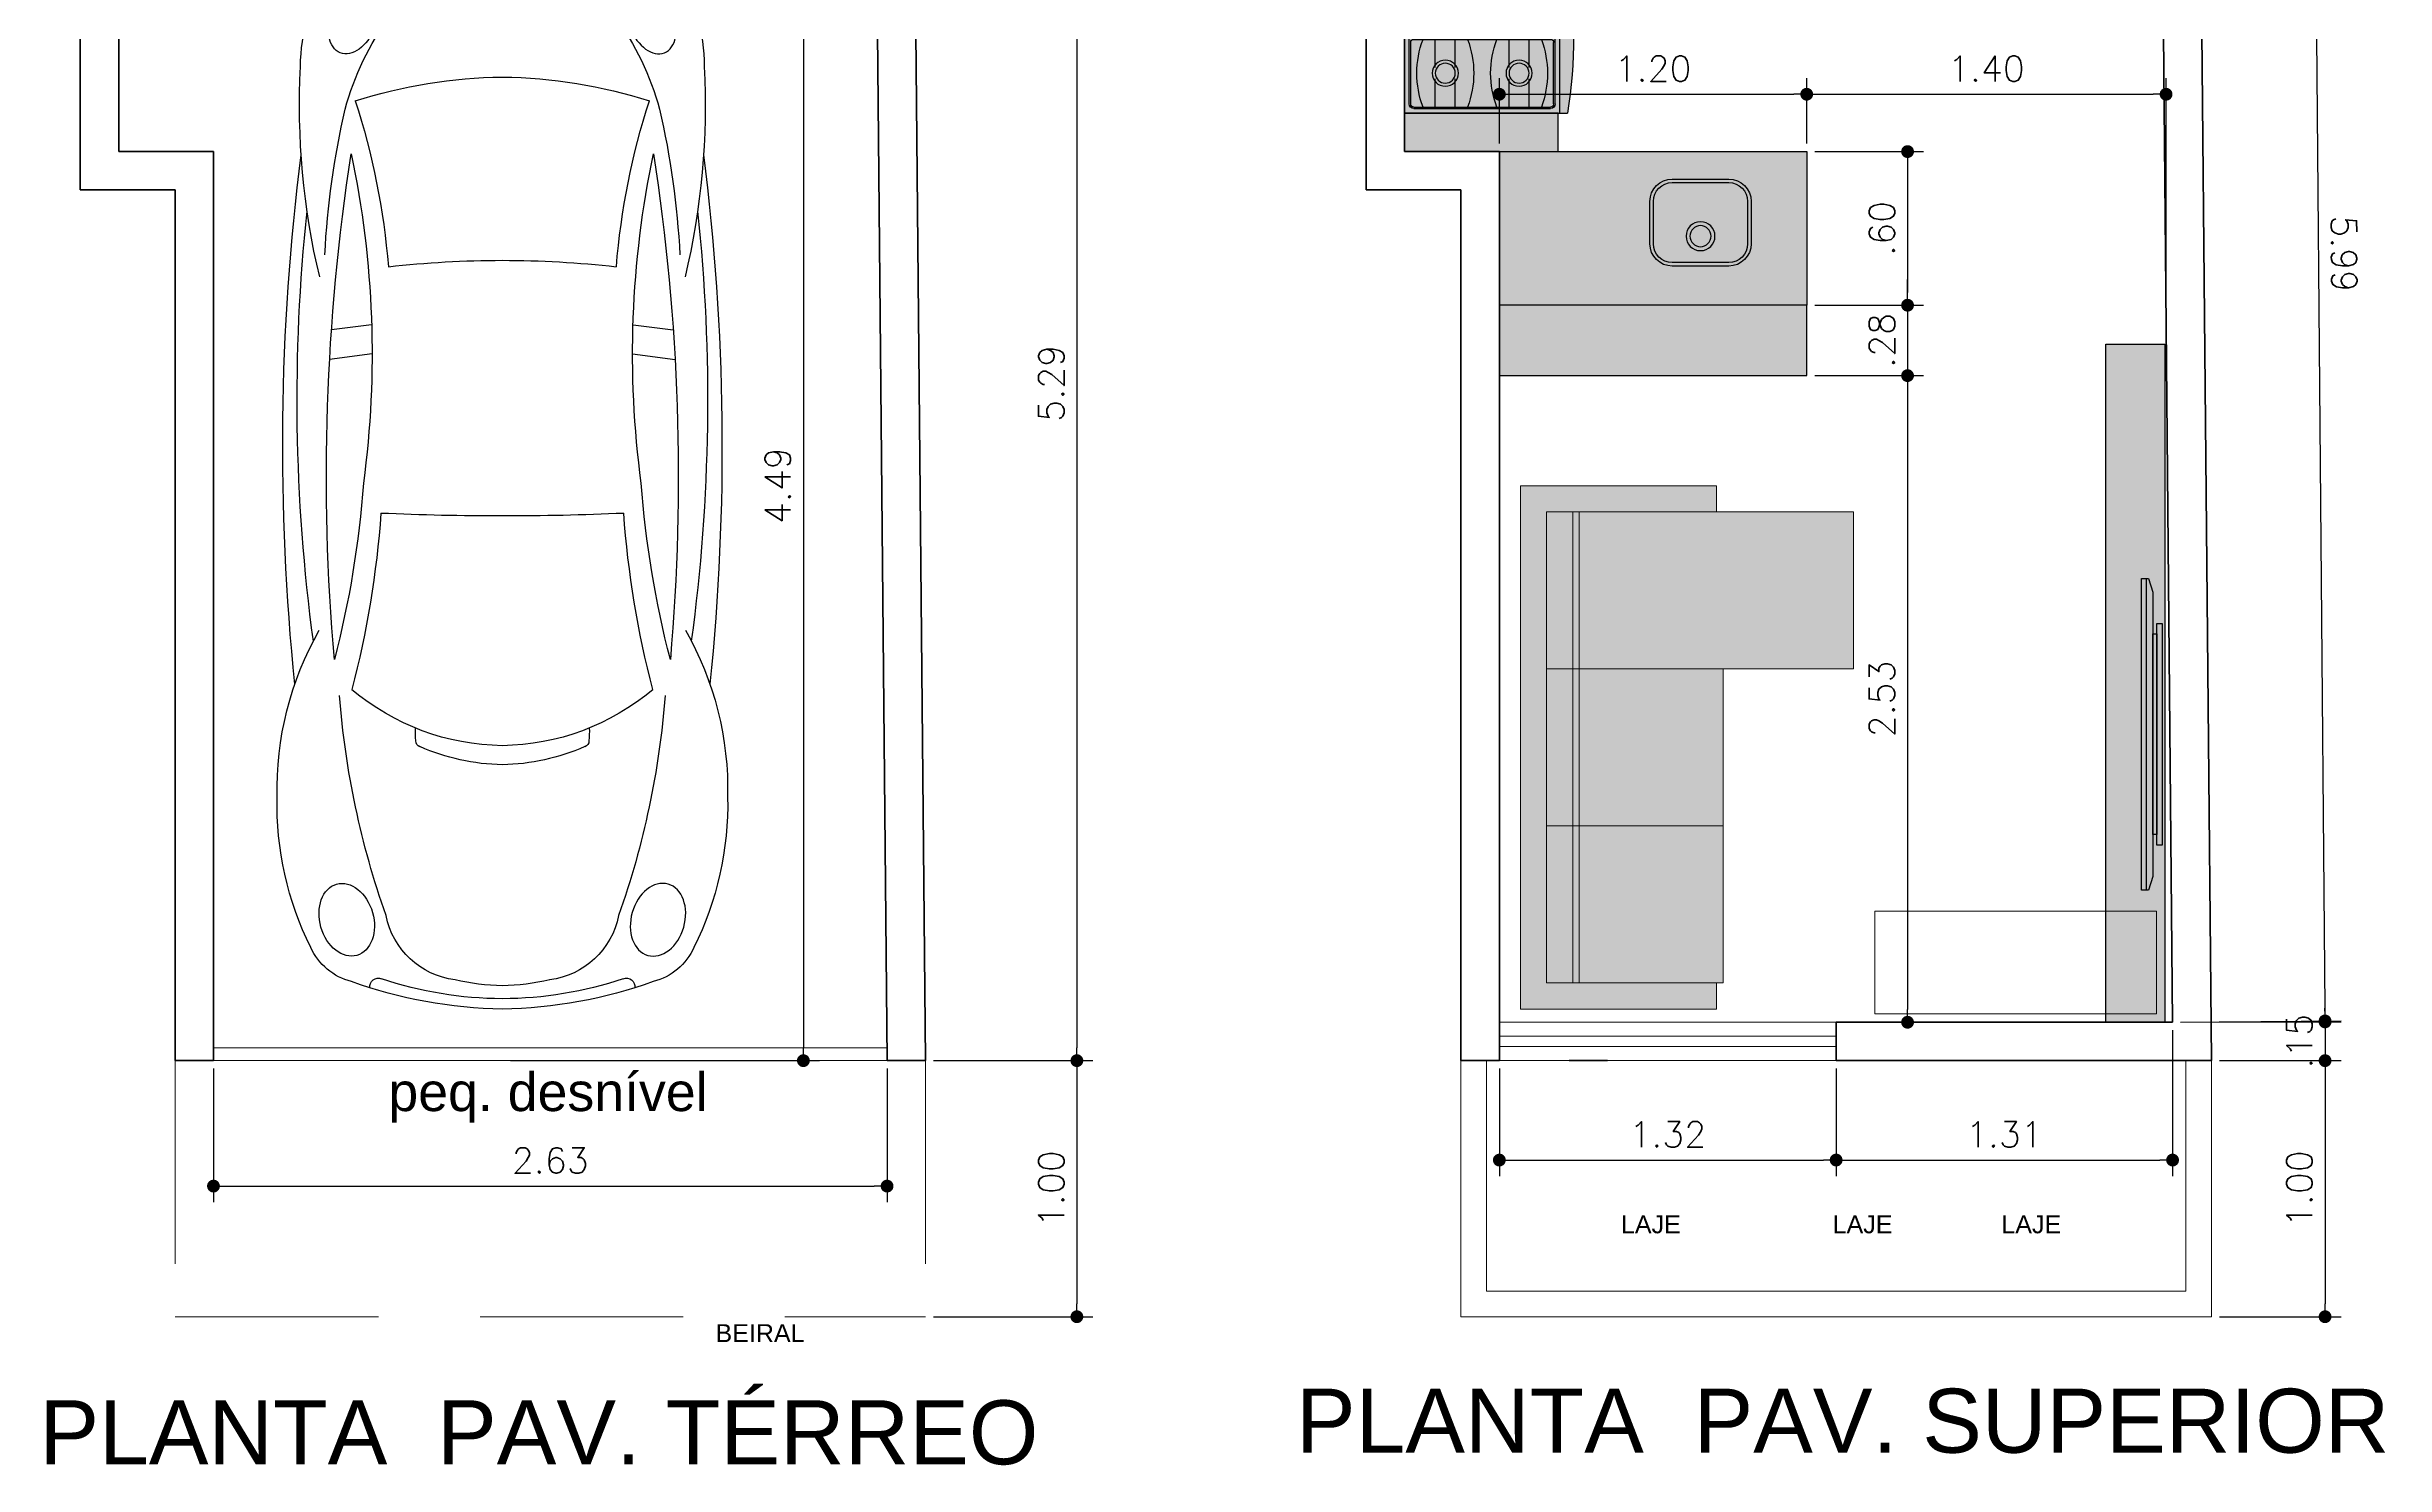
# Model space of a CAD drawing. Header units: millimetres. Extents: x -4763 to 645, y -25 to 217.
# Drawn here: x -48.47 to -39.34, y 45.36 to 50.9 of the extents above; entities that cross this region are included whole.
import ezdxf

# ---------------------------------------------------------------- set-up
doc = ezdxf.new("R2010")
doc.units = ezdxf.units.MM
doc.header["$LTSCALE"] = 0.5
doc.header["$PDMODE"] = 3
doc.linetypes.add('HIDDEN2', pattern=[4.7625, 3.175, -1.5875])
for name, color, linetype, lineweight in [('A-TRACEJADO', 251, 'HIDDEN2', 18), ('AI-Hatch equip coz', 255, 'Continuous', 0), ('Alvenaria-alta', 5, 'Continuous', 50), ('Alvenaria-baixa', 3, 'Continuous', 20), ('ARQ  esquadrias', 2, 'Continuous', 20), ('ARQ cota externa', 1, 'Continuous', 15), ('ARQ Mobiliario', 34, 'Continuous', 13), ('ARQ TEXTO 01', 250, 'Continuous', 18)]:
    doc.layers.add(name, color=color, linetype=linetype, lineweight=lineweight)
for name, color, linetype in [('AI-Equip coz', 1, 'Continuous'), ('AI-Hatch mob', 254, 'Continuous'), ('AI-Mob', 2, 'Continuous'), ('ARQ TEXTO 02', 3, 'Continuous'), ('Carros', 7, 'Continuous'), ('EQUIPAMENTOS', 1, 'Continuous')]:
    doc.layers.add(name, color=color, linetype=linetype)
doc.styles.add('arial 015', font='arial.ttf', dxfattribs={"height": 0.15})
doc.styles.add('ARIAL 25', font='arial.ttf', dxfattribs={"height": 0.25})
doc.styles.add('arial 7', font='arial.ttf', dxfattribs={"height": 0.07})
doc.styles.add('RS50', font='romans.shx', dxfattribs={"height": 0.1})
doc.dimstyles.new('Cota 50', dxfattribs={"dimscale": 0.05, "dimtxt": 0.1, "dimasz": 1, "dimexe": 1.25, "dimexo": 0.625, "dimgap": 1, "dimtad": 1, "dimzin": 4, "dimdsep": 46, "dimtxsty": 'RS50', "dimblk": 'DOT', "dimcen": 0.1, "dimclrd": 256, "dimclre": 256, "dimclrt": 256, "dimadec": 0, "dimazin": 0, "dimtfac": 1, "dimtix": 1, "dimtmove": 0, "dimatfit": 3, "dimldrblk": 'DOT', "dimfxl": 1.25, "dimarcsym": 0})

# ---------------------------------------------------------------- blocks, each defined once
blk = doc.blocks.new('*U75')
at = {"layer": 'AI-Hatch mob', "true_color": 0xede8c4}
blk.add_hatch(color=254, dxfattribs=at).paths.add_polyline_path([(0, 2.6482), (0, 0), (0.23, 0), (0.23, 2.6482)])
blk.add_lwpolyline([(0, 2.6482), (0, 0), (0.23, 0), (0.23, 2.6482)], close=True)
blk = doc.blocks.new('*U62')
at = {"layer": 'AI-Hatch mob', "true_color": 0xede8c4}
blk.add_hatch(color=254, dxfattribs=at).paths.add_polyline_path([(0, 1.2), (0, 0), (0.6, 0), (0.6, 1.2)])
blk.add_lwpolyline([(0, 1.2), (0, 0), (0.6, 0), (0.6, 1.2)], close=True)
blk = doc.blocks.new('_Dot')
at = {"color": 0, "linetype": 'ByBlock', "lineweight": -2}
blk.add_line((-0.5, 0), (-1, 0), dxfattribs=at)
at = {"color": 0, "linetype": 'ByBlock', "const_width": 0.5}
blk.add_lwpolyline([(-0.25, 0, 1), (0.25, 0, 1)], format="xyb", close=True, dxfattribs=at)
blk = doc.blocks.new('*D72')
at = {"layer": 'ARQ cota externa', "lineweight": -2, "transparency": 16777216}
for p, q in [((-47.8228, 46.9098), (-47.8228, 46.3886)), ((-45.1928, 46.9098), (-45.1928, 46.3886)), ((-47.7728, 46.4511), (-45.2428, 46.4511))]:
    blk.add_line(p, q, dxfattribs=at)
at = {"layer": 'DEFPOINTS', "color": 0, "transparency": 16777216}
for p in [(-47.8228, 46.941), (-45.1928, 46.941), (-45.1928, 46.4511)]:
    blk.add_point(p, dxfattribs=at)
at = {"layer": 'ARQ cota externa', "lineweight": -2, "transparency": 16777216, "xscale": 0.05, "yscale": 0.05, "zscale": 0.05, "rotation": 180}
blk.add_blockref('_Dot', (-47.8228, 46.4511), dxfattribs=at)
at = {"layer": 'ARQ cota externa', "lineweight": -2, "transparency": 16777216, "xscale": 0.05, "yscale": 0.05, "zscale": 0.05}
blk.add_blockref('_Dot', (-45.1928, 46.4511), dxfattribs=at)
at = {"layer": 'ARQ cota externa', "transparency": 16777216, "insert": (-46.5078, 46.5511), "char_height": 0.1, "attachment_point": 5, "style": 'RS50'}
blk.add_mtext('2.63', dxfattribs=at)
blk = doc.blocks.new('Sofa_012')
at = {"layer": 'AI-Hatch equip coz'}
h = blk.add_hatch(color=256, dxfattribs=at)
h.dxf.hatch_style = 1
h.paths.add_polyline_path([(-0.2028, 0.8943), (-0.3049, 0.8943), (-0.3049, 0.2813), (-0.2028, 0.2813)])
h = blk.add_hatch(color=256, dxfattribs=at)
h.dxf.hatch_style = 1
h.paths.add_polyline_path([(0.3844, 0.8943), (-0.1772, 0.8943), (-0.1772, 0.2813), (0.3844, 0.2813)])
h = blk.add_hatch(color=256, dxfattribs=at)
h.dxf.hatch_style = 1
h.paths.add_polyline_path([(-0.2028, 0.2813), (-0.3049, 0.2813), (-0.3049, -0.3317), (-0.2028, -0.3317)])
h = blk.add_hatch(color=256, dxfattribs=at)
h.dxf.hatch_style = 1
h.paths.add_polyline_path([(0.3844, 0.2813), (-0.1772, 0.2813), (-0.1772, -0.3317), (0.3844, -0.3317)])
h = blk.add_hatch(color=256, dxfattribs=at)
h.dxf.hatch_style = 1
h.paths.add_polyline_path([(-0.2028, -0.3317), (-0.3049, -0.3317), (-0.3049, -0.9447), (-0.2028, -0.9447)])
h = blk.add_hatch(color=256, dxfattribs=at)
h.dxf.hatch_style = 1
h.paths.add_polyline_path([(0.893, -0.3317), (-0.1772, -0.3317), (-0.1772, -0.9447), (0.893, -0.9447)])
at = {"layer": 'AI-Hatch mob'}
h = blk.add_hatch(color=256, dxfattribs=at)
h.dxf.hatch_style = 1
h.paths.add_polyline_path([(0.3589, 0.9965), (-0.407, 0.9965), (-0.407, -1.0469), (0.3589, -1.0469), (0.3589, -0.9447), (-0.3049, -0.9447), (-0.3049, 0.8943), (0.3589, 0.8943)])
h = blk.add_hatch(color=256, dxfattribs=at)
h.dxf.hatch_style = 1
h.paths.add_polyline_path([(-0.1772, 0.8943), (-0.2028, 0.8943), (-0.2028, 0.2813), (-0.1772, 0.2813)])
h = blk.add_hatch(color=256, dxfattribs=at)
h.dxf.hatch_style = 1
h.paths.add_polyline_path([(-0.1772, 0.2813), (-0.2028, 0.2813), (-0.2028, -0.3317), (-0.1772, -0.3317)])
h = blk.add_hatch(color=256, dxfattribs=at)
h.dxf.hatch_style = 1
h.paths.add_polyline_path([(-0.1772, -0.3317), (-0.2028, -0.3317), (-0.2028, -0.9447), (-0.1772, -0.9447)])
at = {"layer": 'ARQ Mobiliario'}
for p, q in [((0.3589, 0.9965), (-0.407, 0.9965)), ((-0.407, 0.9965), (-0.407, -1.0469)), ((0.3589, 0.8943), (0.3589, 0.9965)), ((-0.3049, 0.8943), (-0.3049, -0.9447)), ((0.3844, 0.8943), (-0.3049, 0.8943)), ((-0.2028, -0.9447), (-0.2028, 0.8943)), ((-0.1772, -0.9447), (-0.1772, 0.8943)), ((0.3844, -0.3317), (0.3844, 0.8943)), ((0.3844, 0.2813), (-0.3049, 0.2813)), ((0.893, -0.3317), (-0.3049, -0.3317)), ((0.893, -0.3317), (0.893, -0.9447)), ((-0.3049, -0.9447), (0.893, -0.9447)), ((0.3589, -1.0469), (0.3589, -0.9447)), ((-0.407, -1.0469), (0.3589, -1.0469))]:
    blk.add_line(p, q, dxfattribs=at)
blk = doc.blocks.new('VWBeetle')
at = {"layer": 'Carros', "ltscale": 0.03}
for p, q in [((-0.5103, 2.6718), (-0.6672, 2.6522)), ((0.5103, 2.6718), (0.6672, 2.6522)), ((-0.5086, 2.558), (-0.6744, 2.5366)), ((0.5086, 2.558), (0.6744, 2.5366))]:
    blk.add_line(p, q, dxfattribs=at)
for centre, radius, start, end in [((-0.1703, 3.5527), 0.7139, 97.64632, 135.47675), ((-0.0144, 3.1792), 1.1098, 89.25491, 103.06417), ((0.0144, 3.1792), 1.1098, 76.93583, 90.74509), ((0.1703, 3.5527), 0.7139, 44.52325, 82.35368), ((-0.0916, 3.6799), 0.6963, 147.56997, 179.98508), ((0.0916, 3.6799), 0.6963, 0.01492, 32.43003), ((0.5477, 3.1852), 1.2075, 144.98458, 164.1824), ((-0.5477, 3.1852), 1.2075, 15.8176, 35.01542), ((2.0938, 3.5281), 2.8857, 176.98174, 193.40872), ((-2.0938, 3.5281), 2.8857, 346.59128, 3.01826), ((0.0284, 1.6396), 2.0002, 90.81343, 107.52804), ((-0.0284, 1.6396), 2.0002, 72.47196, 89.18657), ((2.6758, 2.7674), 3.3736, 167.20845, 176.98184), ((-3.3163, 2.6644), 2.8808, 4.66831, 17.83934), ((3.3163, 2.6644), 2.8808, 162.16066, 175.33169), ((-2.6758, 2.7674), 3.3736, 3.01816, 12.79155), ((8.2076, 2.1949), 9.0652, 172.76971, 185.86154), ((7.561, 2.0805), 8.248, 171.21811, 184.97683), ((-4.2828, 2.5587), 3.7742, 352.31041, 11.94444), ((4.2828, 2.5587), 3.7742, 168.05556, 187.68959), ((-7.561, 2.0805), 8.248, 355.02317, 8.78189), ((-8.2076, 2.1949), 9.0652, 354.13846, 7.23029), ((6.2021, 2.3777), 7.0033, 173.95086, 187.71869), ((-6.2021, 2.3777), 7.0033, 352.28131, 6.04914), ((0.0114, -1.2463), 4.1702, 90.15618, 96.28361), ((-0.0114, -1.2463), 4.1702, 83.71639, 89.84382), ((-4.3578, 2.3281), 3.8251, 345.41678, 355.88554), ((4.3578, 2.3281), 3.8251, 184.11446, 194.58322), ((-4.2893, 2.2103), 3.8251, 345.41678, 355.88554), ((-0.0094, 12.3553), 10.4299, 267.44663, 270.05165), ((0.0094, 12.3553), 10.4299, 269.94835, 272.55337), ((4.2893, 2.2103), 3.8251, 184.11446, 194.58322), ((0.3793, 0.8562), 1.2591, 150.33428, 181.29629), ((-0.3793, 0.8562), 1.2591, 358.70371, 29.66572), ((2.7203, 1.4851), 3.3661, 184.43412, 199.42792), ((0.0119, 1.9591), 0.9307, 229.91002, 269.26708), ((-0.0119, 1.9591), 0.9307, 270.73292, 310.08998), ((-2.7203, 1.4851), 3.3661, 340.57208, 355.56588), ((-0.0486, 1.0834), 0.2911, 177.26559, 187.06762), ((0.0486, 1.0834), 0.2911, 352.93238, 2.73441), ((-0.3167, 1.0449), 0.021, 172.69243, 256.33506), ((0.0145, 1.7871), 0.8333, 246.21141, 269.00194), ((-0.0145, 1.7871), 0.8333, 270.99806, 293.78859), ((0.3167, 1.0449), 0.021, 283.66494, 7.30757), ((0.3806, 0.8019), 1.2604, 178.82678, 206.43731), ((-0.3806, 0.8019), 1.2604, 333.56269, 1.17322), ((-0.1465, 0.4253), 0.3133, 191.00684, 262.99735), ((0.1465, 0.4253), 0.3133, 277.00265, 348.99316), ((-0.5308, 0.3379), 0.2379, 204.1178, 255.8637), ((0.5308, 0.3379), 0.2379, 284.1363, 335.8822), ((0.0288, 1.8295), 1.8297, 250.26727, 269.09715), ((-0.4846, 0.0885), 0.0326, 66.81835, 189.67737), ((0.0039, 1.5271), 1.4868, 251.34013, 269.84794), ((0.0259, 1.0185), 0.9284, 256.88456, 268.39951), ((-0.0039, 1.5271), 1.4868, 270.15206, 288.65987), ((-0.0259, 1.0185), 0.9284, 271.60049, 283.11544), ((-0.0288, 1.8295), 1.8297, 270.90285, 289.73273), ((0.4846, 0.0885), 0.0326, 350.32263, 113.18165)]:
    blk.add_arc(centre, radius, start, end, dxfattribs=at)
for centre, major_axis, ratio in [((-0.5824, 3.8622), (0.0503, 0.1281), 0.646527), ((-0.6076, 0.3487), (-0.0396, 0.1391), 0.723549)]:
    blk.add_ellipse(centre, major_axis=major_axis, ratio=ratio, dxfattribs=at)
at = {"layer": 'Carros', "ltscale": 0.03, "extrusion": (0, 0, -1)}
for centre, major_axis, ratio in [((0.5824, 3.8622), (-0.0503, 0.1281), 0.646527), ((0.6076, 0.3487), (0.0396, 0.1391), 0.723549)]:
    blk.add_ellipse(centre, major_axis=major_axis, ratio=ratio, dxfattribs=at)
blk = doc.blocks.new('Fogão 03')
at = {"layer": 'AI-Hatch equip coz', "lineweight": 0}
for points in [[(0.156, 0.159), (-0.444, 0.159), (-0.444, -0.447), (0.156, -0.447)], [(0.156, -0.447), (-0.444, -0.447), (-0.444, -0.477, 0.08), (0.156, -0.477)]]:
    blk.add_hatch(color=255, dxfattribs=at).paths.add_polyline_path(points)
for p, q in [((0.156, 0.159), (-0.444, 0.159)), ((-0.444, 0.159), (-0.444, -0.477)), ((-0.426, 0.123), (-0.426, -0.411)), ((-0.42, 0.123), (-0.42, -0.411)), ((0.12, 0.141), (-0.408, 0.141)), ((-0.408, 0.135), (-0.168, 0.135)), ((-0.156, 0.123), (-0.156, -0.411)), ((-0.132, 0.123), (-0.132, -0.411)), ((0.12, 0.135), (-0.12, 0.135)), ((0.132, 0.123), (0.132, -0.411)), ((0.138, 0.123), (0.138, -0.411)), ((0.156, 0.159), (0.156, -0.477)), ((-0.42, 0.039), (-0.3104, 0.039)), ((-0.2655, 0.039), (-0.156, 0.039)), ((-0.0224, 0.039), (-0.132, 0.039)), ((0.132, 0.039), (0.0224, 0.039)), ((-0.42, -0.039), (-0.3104, -0.039)), ((-0.2655, -0.039), (-0.156, -0.039)), ((-0.0224, -0.039), (-0.132, -0.039)), ((0.132, -0.039), (0.0224, -0.039)), ((-0.42, -0.249), (-0.3104, -0.249)), ((-0.2655, -0.249), (-0.156, -0.249)), ((-0.0224, -0.249), (-0.132, -0.249)), ((0.132, -0.249), (0.0224, -0.249)), ((-0.42, -0.327), (-0.3104, -0.327)), ((-0.2655, -0.327), (-0.156, -0.327)), ((-0.0224, -0.327), (-0.132, -0.327)), ((0.132, -0.327), (0.0224, -0.327)), ((0.156, -0.447), (-0.444, -0.447)), ((-0.408, -0.423), (-0.168, -0.423)), ((0.12, -0.429), (-0.408, -0.429)), ((0.12, -0.423), (-0.12, -0.423))]:
    blk.add_line(p, q)
for centre, radius in [((-0.288, 0), 0.051), ((-0.288, 0), 0.039), ((0, 0), 0.051), ((0, 0), 0.039), ((-0.288, -0.288), 0.057), ((-0.288, -0.288), 0.045), ((0, -0.288), 0.051), ((0, -0.288), 0.039)]:
    blk.add_circle(centre, radius)
for centre, radius, start, end in [((-0.408, 0.123), 0.018, 89.99938, 180), ((-0.408, 0.123), 0.012, 90, 180), ((-0.288, -0.264), 0.375, 69.39031, 110.60969), ((-0.168, 0.123), 0.012, 0, 90), ((-0.12, 0.123), 0.012, 90, 180), ((0, -0.264), 0.375, 69.39031, 110.60969), ((0.12, 0.123), 0.018, 0, 90), ((0.12, 0.123), 0.012, 0, 90), ((-0.288, 0.264), 0.375, 249.39031, 290.60969), ((0, 0.264), 0.375, 249.39031, 290.60969), ((-0.288, -0.552), 0.375, 69.39031, 110.60969), ((0, -0.552), 0.375, 69.39031, 110.60969), ((-0.408, -0.411), 0.018, 180, 270), ((-0.288, -0.024), 0.375, 249.39031, 290.60969), ((-0.408, -0.411), 0.012, 180, 270), ((-0.168, -0.411), 0.012, 269.99915, 0), ((0, -0.024), 0.375, 249.39031, 290.60969), ((-0.12, -0.411), 0.012, 180, 270.00107), ((0.12, -0.411), 0.018, 270, 0), ((0.12, -0.411), 0.012, 270, 0), ((-0.144, 1.386), 1.887, 260.85216, 279.14784)]:
    blk.add_arc(centre, radius, start, end)
blk = doc.blocks.new('CUBA RETANGULAR TRAMONTINA LINHA PRIME 94020207 PLANTA')
at = {"layer": 'AI-Hatch equip coz'}
h = blk.add_hatch(color=256, dxfattribs=at)
h.dxf.hatch_style = 2
h.paths.add_polyline_path([(0.1103, 0), (-0.1103, 0, 0.414214), (-0.1976, -0.0873), (-0.1976, -0.2527, 0.414214), (-0.1103, -0.34), (0.1103, -0.34, 0.414214), (0.1976, -0.2527), (0.1976, -0.0873, 0.414214)])
h.paths.add_polyline_path([(-0.1103, -0.0138, 0.414214), (-0.1838, -0.0873), (-0.1838, -0.2527, 0.414214), (-0.1103, -0.3262), (0.1103, -0.3262, 0.414214), (0.1838, -0.2527), (0.1838, -0.0873, 0.414214), (0.1103, -0.0138)], flags=16)
h.paths.add_polyline_path([(0.0565, -0.1169, -1), (-0.0565, -0.1169, -1)], flags=0)
h.paths.add_polyline_path([(0.0412, -0.1169, -1), (-0.0412, -0.1169, -1)], flags=0)
for p, q in [((0.1103, 0), (-0.1103, 0)), ((-0.1976, -0.0873), (-0.1976, -0.2527)), ((-0.1838, -0.0873), (-0.1838, -0.2527)), ((0.1103, -0.0138), (-0.1103, -0.0138)), ((0.1838, -0.2527), (0.1838, -0.0873)), ((0.1976, -0.2527), (0.1976, -0.0873)), ((-0.1103, -0.3262), (0.1103, -0.3262)), ((-0.1103, -0.34), (0.1103, -0.34))]:
    blk.add_line(p, q)
for radius in [0.0565, 0.0412]:
    blk.add_circle((0, -0.1169), radius)
for centre, radius, start, end in [((-0.1103, -0.0873), 0.0873, 90, 180), ((0.1103, -0.0873), 0.0873, 0, 90), ((-0.1103, -0.0873), 0.0735, 90, 180), ((0.1103, -0.0873), 0.0735, 0, 90), ((-0.1103, -0.2527), 0.0873, 180, 270), ((-0.1103, -0.2527), 0.0735, 180, 270), ((0.1103, -0.2527), 0.0873, 270, 0), ((0.1103, -0.2527), 0.0735, 270, 0)]:
    blk.add_arc(centre, radius, start, end)
blk = doc.blocks.new('PLASMA 50 POLEGADAS - PLANTA')
at = {"layer": 'AI-Hatch mob'}
h = blk.add_hatch(color=252, dxfattribs=at)
h.paths.add_polyline_path([(1.0412, 0.0596), (1.0412, 0.08), (0.1755, 0.08), (0.1755, 0.0596)])
h.paths.add_polyline_path([(1.0004, 0.0441), (1.0004, 0.0596), (0.2163, 0.0596), (0.2163, 0.0441)])
h.paths.add_polyline_path([(0.0531, 0.0441), (0, 0.0266), (0, 0.0185), (1.2167, 0.0185), (1.2167, 0.0266), (1.1636, 0.0441)])
h.paths.add_polyline_path([(1.2167, 0), (1.2167, 0.0185), (0, 0.0185), (0, 0)])
blk.add_lwpolyline([(1.2167, 0.0185), (1.2167, 0.0266), (1.1636, 0.0441), (0.0531, 0.0441), (0, 0.0266), (0, 0.0185)])
for points in [[(0, 0), (1.2167, 0), (1.2167, 0.0185), (0, 0.0185)], [(1.0412, 0.08), (0.1755, 0.08), (0.1755, 0.0596), (1.0412, 0.0596)], [(1.0004, 0.0441), (1.0004, 0.0596), (0.2163, 0.0596), (0.2163, 0.0441)]]:
    blk.add_lwpolyline(points, close=True)
blk = doc.blocks.new('*U74')
at = {"layer": 'AI-Hatch mob', "true_color": 0x91785b}
blk.add_hatch(color=35, dxfattribs=at).paths.add_polyline_path([(0, 1.2), (0, 0), (0.275, 0), (0.275, 1.2)])
blk.add_lwpolyline([(0, 1.2), (0, 0), (0.275, 0), (0.275, 1.2)], close=True)
blk = doc.blocks.new('*D76')
at = {"layer": 'ARQ cota externa', "lineweight": -2, "transparency": 16777216}
for p, q in [((-46.6637, 51.4314), (-45.4571, 51.4314)), ((-45.5196, 51.3814), (-45.5196, 46.991)), ((-46.6637, 46.941), (-45.4571, 46.941))]:
    blk.add_line(p, q, dxfattribs=at)
at = {"layer": 'DEFPOINTS', "color": 0, "transparency": 16777216}
for p in [(-46.6949, 51.4314), (-46.6949, 46.941), (-45.5196, 46.941)]:
    blk.add_point(p, dxfattribs=at)
at = {"layer": 'ARQ cota externa', "lineweight": -2, "transparency": 16777216, "xscale": 0.05, "yscale": 0.05, "zscale": 0.05}
for p, rotation in [((-45.5196, 51.4314), 90), ((-45.5196, 46.941), 270)]:
    blk.add_blockref('_Dot', p, dxfattribs=dict(at, rotation=rotation))
at = {"layer": 'ARQ cota externa', "transparency": 16777216, "insert": (-45.6196, 49.1862), "char_height": 0.1, "attachment_point": 5, "rotation": 90, "style": 'RS50'}
blk.add_mtext('4.49', dxfattribs=at)
blk = doc.blocks.new('*U33')
at = {"layer": 'AI-Hatch mob', "true_color": 0xede8c4}
blk.add_hatch(color=254, dxfattribs=at).paths.add_polyline_path([(0, 0.15), (0, 0), (0.6, 0), (0.6, 0.15)])
blk.add_lwpolyline([(0, 0.15), (0, 0), (0.6, 0), (0.6, 0.15)], close=True)
blk = doc.blocks.new('*D79')
at = {"layer": 'ARQ cota externa', "lineweight": -2, "transparency": 16777216}
for p, q in [((-40.194, 53.0813), (-39.5674, 53.0867)), ((-39.6294, 53.0361), (-39.5788, 47.1461)), ((-40.1425, 47.0913), (-39.5159, 47.0967))]:
    blk.add_line(p, q, dxfattribs=at)
at = {"layer": 'DEFPOINTS', "color": 0, "transparency": 16777216}
for p in [(-40.2252, 53.081), (-40.1737, 47.091), (-39.5784, 47.0961)]:
    blk.add_point(p, dxfattribs=at)
at = {"layer": 'ARQ cota externa', "lineweight": -2, "transparency": 16777216, "xscale": 0.05, "yscale": 0.05, "zscale": 0.05}
for p, rotation in [((-39.6299, 53.0861), 90.49248851428813), ((-39.5784, 47.0961), 270.4924885142881)]:
    blk.add_blockref('_Dot', p, dxfattribs=dict(at, rotation=rotation))
at = {"layer": 'ARQ cota externa', "transparency": 16777216, "insert": (-39.5041, 50.092), "char_height": 0.1, "attachment_point": 5, "rotation": 270.49249, "style": 'RS50'}
blk.add_mtext('5.99', dxfattribs=at)
blk = doc.blocks.new('*D86')
at = {"layer": 'ARQ cota externa', "lineweight": -2, "transparency": 16777216}
for p, q in [((-42.8023, 46.9098), (-42.8023, 46.4903)), ((-41.4873, 46.9098), (-41.4873, 46.4903)), ((-42.7523, 46.5528), (-41.5373, 46.5528))]:
    blk.add_line(p, q, dxfattribs=at)
at = {"layer": 'DEFPOINTS', "color": 0, "transparency": 16777216}
for p in [(-42.8023, 46.941), (-41.4873, 46.941), (-41.4873, 46.5528)]:
    blk.add_point(p, dxfattribs=at)
at = {"layer": 'ARQ cota externa', "lineweight": -2, "transparency": 16777216, "xscale": 0.05, "yscale": 0.05, "zscale": 0.05, "rotation": 180}
blk.add_blockref('_Dot', (-42.8023, 46.5528), dxfattribs=at)
at = {"layer": 'ARQ cota externa', "lineweight": -2, "transparency": 16777216, "xscale": 0.05, "yscale": 0.05, "zscale": 0.05}
blk.add_blockref('_Dot', (-41.4873, 46.5528), dxfattribs=at)
at = {"layer": 'ARQ cota externa', "transparency": 16777216, "insert": (-42.1448, 46.6528), "char_height": 0.1, "attachment_point": 5, "style": 'RS50'}
blk.add_mtext('1.32', dxfattribs=at)
blk = doc.blocks.new('*D87')
at = {"layer": 'ARQ cota externa', "lineweight": -2, "transparency": 16777216}
for p, q in [((-40.1737, 47.0598), (-40.1737, 46.4903)), ((-41.4873, 46.9098), (-41.4873, 46.4903)), ((-41.4373, 46.5528), (-40.2237, 46.5528))]:
    blk.add_line(p, q, dxfattribs=at)
at = {"layer": 'DEFPOINTS', "color": 0, "transparency": 16777216}
for p in [(-40.1737, 47.091), (-41.4873, 46.941), (-40.1737, 46.5528)]:
    blk.add_point(p, dxfattribs=at)
at = {"layer": 'ARQ cota externa', "lineweight": -2, "transparency": 16777216, "xscale": 0.05, "yscale": 0.05, "zscale": 0.05, "rotation": 180}
blk.add_blockref('_Dot', (-41.4873, 46.5528), dxfattribs=at)
at = {"layer": 'ARQ cota externa', "lineweight": -2, "transparency": 16777216, "xscale": 0.05, "yscale": 0.05, "zscale": 0.05}
blk.add_blockref('_Dot', (-40.1737, 46.5528), dxfattribs=at)
at = {"layer": 'ARQ cota externa', "transparency": 16777216, "insert": (-40.8305, 46.6528), "char_height": 0.1, "attachment_point": 5, "style": 'RS50'}
blk.add_mtext('1.31', dxfattribs=at)
blk = doc.blocks.new('*D88')
at = {"layer": 'ARQ cota externa', "lineweight": -2, "transparency": 16777216}
for p, q in [((-46.056, 52.231), (-44.3893, 52.231)), ((-44.4518, 52.181), (-44.4518, 46.991)), ((-45.0116, 46.941), (-44.3893, 46.941))]:
    blk.add_line(p, q, dxfattribs=at)
at = {"layer": 'DEFPOINTS', "color": 0, "transparency": 16777216}
for p in [(-46.0872, 52.231), (-45.0429, 46.941), (-44.4518, 46.941)]:
    blk.add_point(p, dxfattribs=at)
at = {"layer": 'ARQ cota externa', "lineweight": -2, "transparency": 16777216, "xscale": 0.05, "yscale": 0.05, "zscale": 0.05}
for p, rotation in [((-44.4518, 52.231), 90), ((-44.4518, 46.941), 270)]:
    blk.add_blockref('_Dot', p, dxfattribs=dict(at, rotation=rotation))
at = {"layer": 'ARQ cota externa', "transparency": 16777216, "insert": (-44.5518, 49.586), "char_height": 0.1, "attachment_point": 5, "rotation": 90, "style": 'RS50'}
blk.add_mtext('5.29', dxfattribs=at)
blk = doc.blocks.new('*D135')
at = {"layer": 'ARQ cota externa', "lineweight": -2, "transparency": 16777216}
for p, q in [((-42.8023, 50.5223), (-42.8023, 50.7773)), ((-41.6023, 50.5223), (-41.6023, 50.7773)), ((-42.7523, 50.7148), (-41.6523, 50.7148))]:
    blk.add_line(p, q, dxfattribs=at)
at = {"layer": 'DEFPOINTS', "color": 0, "transparency": 16777216}
for p in [(-41.6023, 50.7148), (-42.8023, 50.491), (-41.6023, 50.491)]:
    blk.add_point(p, dxfattribs=at)
at = {"layer": 'ARQ cota externa', "lineweight": -2, "transparency": 16777216, "xscale": 0.05, "yscale": 0.05, "zscale": 0.05, "rotation": 180}
blk.add_blockref('_Dot', (-42.8023, 50.7148), dxfattribs=at)
at = {"layer": 'ARQ cota externa', "lineweight": -2, "transparency": 16777216, "xscale": 0.05, "yscale": 0.05, "zscale": 0.05}
blk.add_blockref('_Dot', (-41.6023, 50.7148), dxfattribs=at)
at = {"layer": 'ARQ cota externa', "transparency": 16777216, "insert": (-42.2023, 50.8148), "char_height": 0.1, "attachment_point": 5, "style": 'RS50'}
blk.add_mtext('1.20', dxfattribs=at)
blk = doc.blocks.new('*D136')
at = {"layer": 'ARQ cota externa', "lineweight": -2, "transparency": 16777216}
for p, q in [((-41.6023, 50.5223), (-41.6023, 50.7773)), ((-40.1991, 49.8451), (-40.1991, 50.7773)), ((-41.5523, 50.7148), (-40.2491, 50.7148))]:
    blk.add_line(p, q, dxfattribs=at)
at = {"layer": 'DEFPOINTS', "color": 0, "transparency": 16777216}
for p in [(-40.1991, 50.7148), (-41.6023, 50.491), (-40.1991, 49.8139)]:
    blk.add_point(p, dxfattribs=at)
at = {"layer": 'ARQ cota externa', "lineweight": -2, "transparency": 16777216, "xscale": 0.05, "yscale": 0.05, "zscale": 0.05, "rotation": 180}
blk.add_blockref('_Dot', (-41.6023, 50.7148), dxfattribs=at)
at = {"layer": 'ARQ cota externa', "lineweight": -2, "transparency": 16777216, "xscale": 0.05, "yscale": 0.05, "zscale": 0.05}
blk.add_blockref('_Dot', (-40.1991, 50.7148), dxfattribs=at)
at = {"layer": 'ARQ cota externa', "transparency": 16777216, "insert": (-40.9007, 50.8148), "char_height": 0.1, "attachment_point": 5, "style": 'RS50'}
blk.add_mtext('1.40', dxfattribs=at)
blk = doc.blocks.new('*D137')
at = {"layer": 'ARQ cota externa', "lineweight": -2, "transparency": 16777216}
for p, q in [((-41.5711, 50.491), (-41.146, 50.491)), ((-41.2085, 50.441), (-41.2085, 49.941)), ((-41.5711, 49.891), (-41.146, 49.891))]:
    blk.add_line(p, q, dxfattribs=at)
at = {"layer": 'DEFPOINTS', "color": 0, "transparency": 16777216}
for p in [(-41.6023, 50.491), (-41.6023, 49.891), (-41.2085, 49.891)]:
    blk.add_point(p, dxfattribs=at)
at = {"layer": 'ARQ cota externa', "lineweight": -2, "transparency": 16777216, "xscale": 0.05, "yscale": 0.05, "zscale": 0.05}
for p, rotation in [((-41.2085, 50.491), 90), ((-41.2085, 49.891), 270)]:
    blk.add_blockref('_Dot', p, dxfattribs=dict(at, rotation=rotation))
at = {"layer": 'ARQ cota externa', "transparency": 16777216, "insert": (-41.3085, 50.191), "char_height": 0.1, "attachment_point": 5, "rotation": 90, "style": 'RS50'}
blk.add_mtext('.60', dxfattribs=at)
blk = doc.blocks.new('*D138')
at = {"layer": 'ARQ cota externa', "lineweight": -2, "transparency": 16777216}
for p, q in [((-41.2085, 49.941), (-41.2085, 49.991)), ((-41.5711, 49.891), (-41.146, 49.891)), ((-41.2085, 49.891), (-41.2085, 49.616)), ((-41.5711, 49.616), (-41.146, 49.616)), ((-41.2085, 49.566), (-41.2085, 49.516))]:
    blk.add_line(p, q, dxfattribs=at)
at = {"layer": 'DEFPOINTS', "color": 0, "transparency": 16777216}
for p in [(-41.6023, 49.891), (-41.6023, 49.616), (-41.2085, 49.616)]:
    blk.add_point(p, dxfattribs=at)
at = {"layer": 'ARQ cota externa', "lineweight": -2, "transparency": 16777216, "xscale": 0.05, "yscale": 0.05, "zscale": 0.05}
for p, rotation in [((-41.2085, 49.891), 270), ((-41.2085, 49.616), 90)]:
    blk.add_blockref('_Dot', p, dxfattribs=dict(at, rotation=rotation))
at = {"layer": 'ARQ cota externa', "transparency": 16777216, "insert": (-41.3085, 49.7535), "char_height": 0.1, "attachment_point": 5, "rotation": 90, "style": 'RS50'}
blk.add_mtext('.28', dxfattribs=at)
blk = doc.blocks.new('*D139')
at = {"layer": 'ARQ cota externa', "lineweight": -2, "transparency": 16777216}
for p, q in [((-41.5711, 49.616), (-41.146, 49.616)), ((-41.2085, 49.566), (-41.2085, 47.141)), ((-41.4561, 47.091), (-41.146, 47.091))]:
    blk.add_line(p, q, dxfattribs=at)
at = {"layer": 'DEFPOINTS', "color": 0, "transparency": 16777216}
for p in [(-41.6023, 49.616), (-41.4873, 47.091), (-41.2085, 47.091)]:
    blk.add_point(p, dxfattribs=at)
at = {"layer": 'ARQ cota externa', "lineweight": -2, "transparency": 16777216, "xscale": 0.05, "yscale": 0.05, "zscale": 0.05}
for p, rotation in [((-41.2085, 49.616), 90), ((-41.2085, 47.091), 270)]:
    blk.add_blockref('_Dot', p, dxfattribs=dict(at, rotation=rotation))
at = {"layer": 'ARQ cota externa', "transparency": 16777216, "insert": (-41.3085, 48.3535), "char_height": 0.1, "attachment_point": 5, "rotation": 90, "style": 'RS50'}
blk.add_mtext('2.53', dxfattribs=at)
blk = doc.blocks.new('*D140')
at = {"layer": 'ARQ cota externa', "lineweight": -2, "transparency": 16777216}
for p, q in [((-45.0115, 46.941), (-44.3893, 46.941)), ((-44.4518, 46.891), (-44.4518, 45.991)), ((-45.0115, 45.941), (-44.3893, 45.941))]:
    blk.add_line(p, q, dxfattribs=at)
at = {"layer": 'DEFPOINTS', "color": 0, "transparency": 16777216}
for p in [(-45.0428, 46.941), (-45.0428, 45.941), (-44.4518, 45.941)]:
    blk.add_point(p, dxfattribs=at)
at = {"layer": 'ARQ cota externa', "lineweight": -2, "transparency": 16777216, "xscale": 0.05, "yscale": 0.05, "zscale": 0.05}
for p, rotation in [((-44.4518, 46.941), 90), ((-44.4518, 45.941), 270)]:
    blk.add_blockref('_Dot', p, dxfattribs=dict(at, rotation=rotation))
at = {"layer": 'ARQ cota externa', "transparency": 16777216, "insert": (-44.5518, 46.441), "char_height": 0.1, "attachment_point": 5, "rotation": 90, "style": 'RS50'}
blk.add_mtext('1.00', dxfattribs=at)
blk = doc.blocks.new('*D141')
at = {"layer": 'ARQ cota externa', "lineweight": -2, "transparency": 16777216}
for p, q in [((-39.9911, 46.941), (-39.5159, 46.941)), ((-39.5784, 46.891), (-39.5784, 45.991)), ((-39.9911, 45.941), (-39.5159, 45.941))]:
    blk.add_line(p, q, dxfattribs=at)
at = {"layer": 'DEFPOINTS', "color": 0, "transparency": 16777216}
for p in [(-40.0223, 46.941), (-40.0223, 45.941), (-39.5784, 45.941)]:
    blk.add_point(p, dxfattribs=at)
at = {"layer": 'ARQ cota externa', "lineweight": -2, "transparency": 16777216, "xscale": 0.05, "yscale": 0.05, "zscale": 0.05}
for p, rotation in [((-39.5784, 46.941), 90), ((-39.5784, 45.941), 270)]:
    blk.add_blockref('_Dot', p, dxfattribs=dict(at, rotation=rotation))
at = {"layer": 'ARQ cota externa', "transparency": 16777216, "insert": (-39.6784, 46.441), "char_height": 0.1, "attachment_point": 5, "rotation": 90, "style": 'RS50'}
blk.add_mtext('1.00', dxfattribs=at)
blk = doc.blocks.new('*D142')
at = {"layer": 'ARQ cota externa', "lineweight": -2, "transparency": 16777216}
for p, q in [((-39.5784, 47.1423), (-39.5784, 47.1923)), ((-39.9925, 47.0923), (-39.5159, 47.0923)), ((-39.5784, 47.0923), (-39.5784, 46.941)), ((-39.9911, 46.941), (-39.5159, 46.941)), ((-39.5784, 46.891), (-39.5784, 46.841))]:
    blk.add_line(p, q, dxfattribs=at)
at = {"layer": 'DEFPOINTS', "color": 0, "transparency": 16777216}
for p in [(-40.0237, 47.0923), (-40.0223, 46.941), (-39.5784, 46.941)]:
    blk.add_point(p, dxfattribs=at)
at = {"layer": 'ARQ cota externa', "lineweight": -2, "transparency": 16777216, "xscale": 0.05, "yscale": 0.05, "zscale": 0.05}
for p, rotation in [((-39.5784, 47.0923), 270), ((-39.5784, 46.941), 90)]:
    blk.add_blockref('_Dot', p, dxfattribs=dict(at, rotation=rotation))
at = {"layer": 'ARQ cota externa', "transparency": 16777216, "insert": (-39.6784, 47.0167), "char_height": 0.1, "attachment_point": 5, "rotation": 90, "style": 'RS50'}
blk.add_mtext('.15', dxfattribs=at)

msp = doc.modelspace()

# ---------------------------------------------------------------- linework, layer by layer
at = {"layer": 'A-TRACEJADO', "ltscale": 0.5}
for p, q in [((-47.97278, 46.94101), (-47.97278, 45.94101)), ((-45.04286, 46.94101), (-45.04286, 45.94101)), ((-47.97278, 45.94101), (-45.04286, 45.94101))]:
    msp.add_line(p, q, dxfattribs=at)
at = {"layer": 'Alvenaria-alta'}
for p, q in [((-48.34278, 50.34101), (-48.34278, 56.73101)), ((-45.04277, 46.94101), (-45.13417, 56.73101)), ((-43.32233, 50.34101), (-43.32233, 56.73101)), ((-43.17233, 50.49101), (-43.17233, 56.73101)), ((-48.19278, 50.49101), (-48.19278, 54.72101)), ((-45.19278, 46.94101), (-45.26541, 54.72101)), ((-40.02232, 46.94101), (-40.08533, 53.6899)), ((-43.17233, 50.49101), (-43.17233, 53.08101)), ((-40.17373, 47.09101), (-40.22457, 52.53673)), ((-47.82278, 50.49101), (-48.19278, 50.49101)), ((-47.82278, 46.94101), (-47.82278, 50.49101)), ((-42.80233, 50.49101), (-43.17233, 50.49101)), ((-42.80233, 46.94101), (-42.80233, 50.49101)), ((-47.97278, 50.34101), (-48.34278, 50.34101)), ((-47.97278, 46.94101), (-47.97278, 50.34101)), ((-42.95233, 50.34101), (-43.32233, 50.34101)), ((-42.95233, 46.94101), (-42.95233, 50.34101)), ((-45.19418, 47.09101), (-45.19278, 47.09101)), ((-40.17373, 47.09101), (-41.48733, 47.09101)), ((-41.48733, 47.09101), (-41.48733, 46.94101)), ((-47.97278, 46.94101), (-47.82278, 46.94101)), ((-45.19278, 46.94101), (-45.04277, 46.94101)), ((-42.80233, 46.94101), (-42.95233, 46.94101)), ((-42.52944, 46.94101), (-42.37944, 46.94101)), ((-40.02232, 46.94101), (-41.48733, 46.94101))]:
    msp.add_line(p, q, dxfattribs=at)
at = {"layer": 'Alvenaria-baixa', "ltscale": 0.5}
for p, q in [((-42.95233, 46.94101), (-42.95233, 45.94101)), ((-42.85233, 46.94101), (-42.85233, 46.04101)), ((-40.12241, 46.94101), (-40.12241, 46.04101)), ((-40.02241, 46.94101), (-40.02241, 45.94101)), ((-42.85233, 46.04101), (-40.12241, 46.04101)), ((-42.95233, 45.94101), (-40.02241, 45.94101))]:
    msp.add_line(p, q, dxfattribs=at)
at = {"layer": 'ARQ  esquadrias'}
for p, q in [((-41.48733, 47.03601), (-42.80163, 47.03601)), ((-41.48733, 47.09101), (-42.80093, 47.09101)), ((-41.48733, 46.94101), (-42.80233, 46.94101)), ((-41.48733, 46.99601), (-42.80163, 46.99601))]:
    msp.add_line(p, q, dxfattribs=at)
at = {"layer": 'ARQ cota externa'}
for p, q in [((-47.82278, 46.99101), (-45.19278, 46.99101)), ((-47.82278, 46.94101), (-45.19278, 46.94101))]:
    msp.add_line(p, q, dxfattribs=at)
at = {"layer": 'ARQ Mobiliario'}
msp.add_lwpolyline([(-40.23672, 47.52414), (-41.33672, 47.52414), (-41.33672, 47.12414), (-40.23672, 47.12414)], close=True, dxfattribs=at)

# ---------------------------------------------------------------- block references
msp.add_blockref('*U33', (-43.17233, 50.49101))
at = {"xscale": -1, "rotation": 270}
msp.add_blockref('*U62', (-42.80233, 49.89101), dxfattribs=at)
at = {"rotation": 270}
msp.add_blockref('*U74', (-42.80233, 49.89101), dxfattribs=at)
at = {"xscale": -1}
msp.add_blockref('*U75', (-40.20407, 47.09072), dxfattribs=at)
at = {"layer": 'AI-Equip coz', "xscale": -1}
for name, p, rotation in [('Fogão 03', (-43.01333, 50.79701), 90), ('CUBA RETANGULAR TRAMONTINA LINHA PRIME 94020207 PLANTA', (-42.01687, 50.0437), 180)]:
    msp.add_blockref(name, p, dxfattribs=dict(at, rotation=rotation))
at = {"layer": 'AI-Mob', "xscale": -1, "rotation": 270}
msp.add_blockref('PLASMA 50 POLEGADAS - PLANTA', (-40.29483, 47.60735), dxfattribs=at)
at = {"layer": 'ARQ Mobiliario', "xscale": -1, "rotation": 180}
msp.add_blockref('Sofa_012', (-42.31299, 48.13884), dxfattribs=at)
at = {"layer": 'EQUIPAMENTOS', "xscale": -1}
msp.add_blockref('VWBeetle', (-46.69495, 47.14253), dxfattribs=at)

# ---------------------------------------------------------------- texts
at = {"layer": 'ARQ cota externa', "char_height": 0.07, "attachment_point": 1, "style": 'arial 7'}
for s, insert in [('LAJE', (-42.32751, 46.33687)), ('LAJE', (-41.50107, 46.33687)), ('LAJE', (-40.84232, 46.33687)), ('BEIRAL', (-45.86277, 45.91196))]:
    msp.add_mtext_dynamic_manual_height_columns(s, width=0.380659, gutter_width=0.75, heights=[0], dxfattribs=dict(at, insert=insert))
at = {"layer": 'ARQ TEXTO 01', "insert": (-47.13998, 46.89405), "char_height": 0.15, "attachment_point": 1, "style": 'arial 015'}
msp.add_mtext_dynamic_manual_height_columns('peq. desnível', width=2.9086404, gutter_width=0.75, heights=[0], dxfattribs=at)
at = {"layer": 'ARQ TEXTO 02', "style": 'ARIAL 25'}
for s, p in [('PLANTA  PAV. TÉRREO', (-48.50234, 45.36463)), ('PLANTA  PAV. SUPERIOR', (-43.59656, 45.40992))]:
    msp.add_text(s, height=0.25, dxfattribs=at).set_placement(p)

# ---------------------------------------------------------------- dimensions: what is measured, and where the dimension line sits
at = {"layer": 'ARQ cota externa'}
dim = msp.add_aligned_dim(p1=(-40.22522, 53.08101), p2=(-40.17373, 47.09101), distance=0.59536, dimstyle='Cota 50', dxfattribs=at)
dim.commit()
dim.dimension.update_dxf_attribs({"geometry": '*D79', "text_midpoint": (-39.50413, 50.09199)})
for base, p1, p2, picture, middle in [((-44.45179, 46.94101), (-46.08721, 52.23101), (-45.04286, 46.94101), '*D88', (-44.55179, 49.58601)), ((-45.51956, 46.94101), (-46.69495, 51.43145), (-46.69495, 46.94101), '*D76', (-45.61956, 49.18623)), ((-41.20846, 49.89101), (-41.60233, 50.49101), (-41.60233, 49.89101), '*D137', (-41.30846, 50.19101)), ((-39.57839, 46.94101), (-40.02373, 47.0923), (-40.02232, 46.94101), '*D142', (-39.67839, 47.01666)), ((-44.45179, 45.94101), (-45.04277, 46.94101), (-45.04277, 45.94101), '*D140', (-44.55179, 46.44101)), ((-39.57839, 45.94101), (-40.02232, 46.94101), (-40.02232, 45.94101), '*D141', (-39.67839, 46.44101))]:
    dim = msp.add_linear_dim(base=base, p1=p1, p2=p2, angle=90, dimstyle='Cota 50', dxfattribs=at)
    dim.commit()
    dim.dimension.update_dxf_attribs({"geometry": picture, "text_midpoint": middle})
for base, p1, p2, picture, middle in [((-41.60233, 50.71475), (-42.80233, 50.49101), (-41.60233, 50.49101), '*D135', (-42.20233, 50.81475)), ((-40.17373, 46.55284), (-41.48733, 46.94101), (-40.17373, 47.09101), '*D87', (-40.83053, 46.65284)), ((-45.19278, 46.4511), (-47.82278, 46.94101), (-45.19278, 46.94101), '*D72', (-46.50778, 46.5511)), ((-41.4873271745, 46.5528396042), (-42.8023271745, 46.941013914), (-41.4873271745, 46.941013914), '*D86', (-42.1448271745, 46.6528396042))]:
    dim = msp.add_linear_dim(base=base, p1=p1, p2=p2, dimstyle='Cota 50', dxfattribs=at)
    dim.commit()
    dim.dimension.update_dxf_attribs({"geometry": picture, "text_midpoint": middle})
dim = msp.add_linear_dim(base=(-40.19915, 50.71475), p1=(-41.60233, 50.49101), p2=(-40.19915, 49.81387), dimstyle='Cota 50', override={"dimtmove": 1}, dxfattribs=at)
dim.commit()
dim.dimension.update_dxf_attribs({"geometry": '*D136', "text_midpoint": (-40.90074, 50.81475)})
for base, p1, p2, picture, middle in [((-41.2084558428, 49.616013914), (-41.6023271745, 49.891013914), (-41.6023271745, 49.616013914), '*D138', (-41.3084558428, 49.753513914)), ((-41.2084558428, 47.091013914), (-41.6023271745, 49.616013914), (-41.4873271745, 47.091013914), '*D139', (-41.3084558428, 48.353513914))]:
    dim = msp.add_linear_dim(base=base, p1=p1, p2=p2, angle=90, dimstyle='Cota 50', override={"dimtmove": 1}, dxfattribs=at)
    dim.commit()
    dim.dimension.update_dxf_attribs({"geometry": picture, "text_midpoint": middle})

doc.saveas('drawing.dxf')
